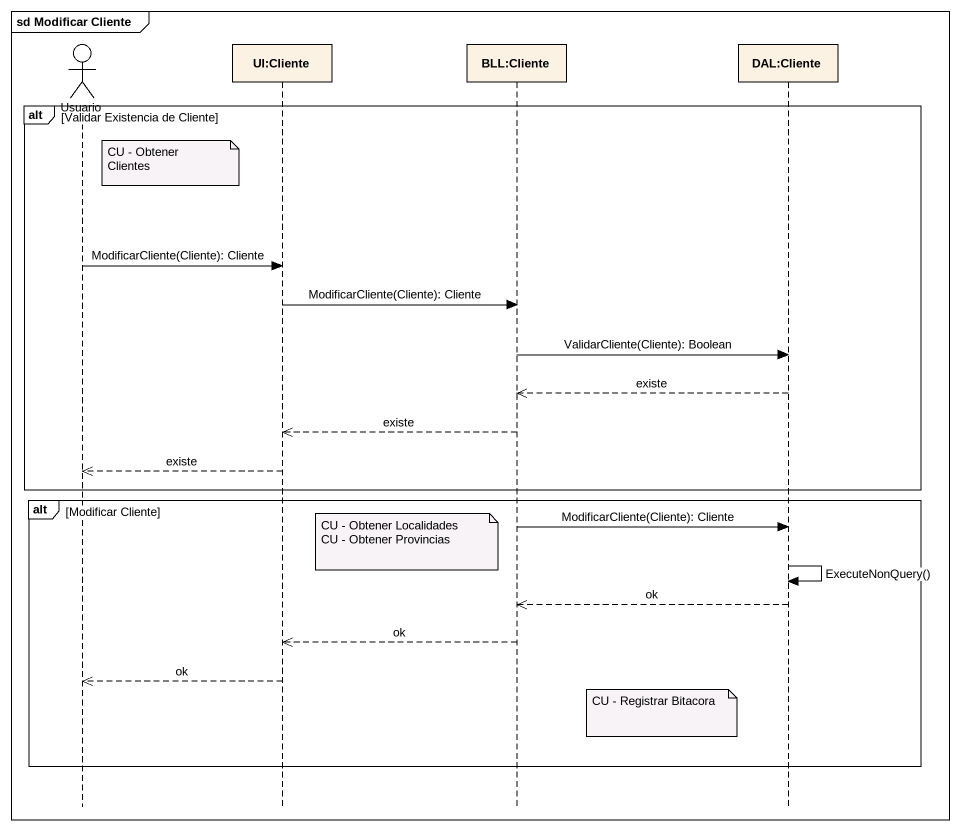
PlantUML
@startuml
mainframe sd Modificar Cliente
hide footbox
actor Usuario
participant "UI:Cliente" as UI_Cliente
participant "BLL:Cliente" as BLL_Cliente
participant "DAL:Cliente" as DAL_Cliente

alt Validar Existencia de Cliente
  note right of Usuario : CU - Obtener Clientes
  Usuario -> UI_Cliente : ModificarCliente(Cliente): Cliente
  UI_Cliente -> BLL_Cliente : ModificarCliente(Cliente): Cliente
  BLL_Cliente -> DAL_Cliente : ValidarCliente(Cliente): Boolean
  DAL_Cliente -->> BLL_Cliente : existe
  BLL_Cliente -->> UI_Cliente : existe
  UI_Cliente -->> Usuario : existe
end
alt Modificar Cliente
  BLL_Cliente -> DAL_Cliente : ModificarCliente(Cliente): Cliente
  note left of BLL_Cliente
    CU - Obtener Localidades
    CU - Obtener Provincias
  end note
  DAL_Cliente -> DAL_Cliente : ExecuteNonQuery()
  DAL_Cliente -->> BLL_Cliente : ok
  BLL_Cliente -->> UI_Cliente : ok
  UI_Cliente -->> Usuario : ok
  note left of DAL_Cliente : CU - Registrar Bitacora
end
@enduml
